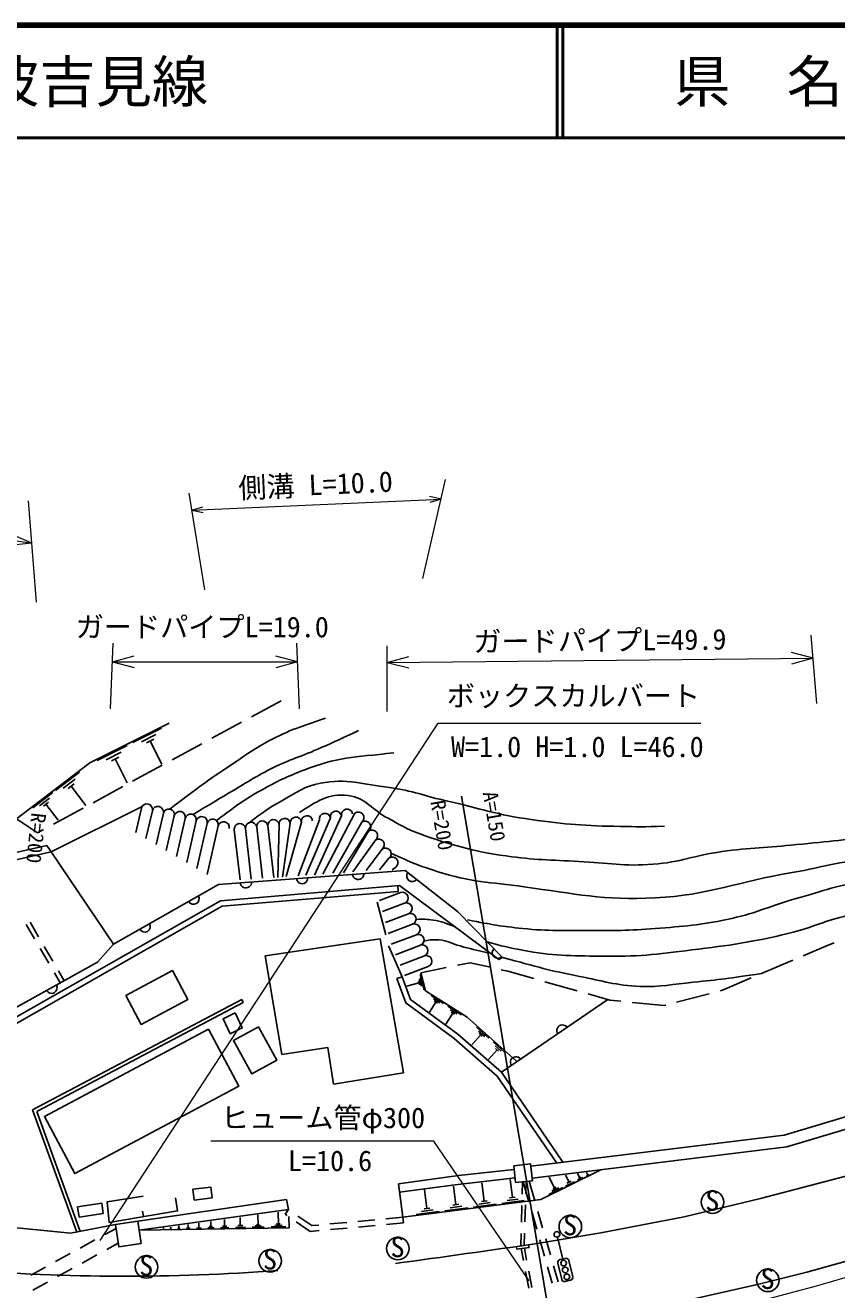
# Model space of a CAD drawing. Units: millimetres, scale not verified. Extents: x 40000 to 680000, y 20000 to 380000.
# Drawn here: x 250487 to 322568, y 267647 to 380000 of the extents above; entities that cross this region are included whole.
import ezdxf
from ezdxf.enums import TextEntityAlignment as Align

# ---------------------------------------------------------------- set-up
doc = ezdxf.new("R2010")
doc.units = ezdxf.units.MM
doc.header["$LTSCALE"] = 1000
doc.linetypes.add('CHAIN', pattern=[18.5, 12, -1.5, 3.5, -1.5])
for name, color, linetype, lineweight in [('M-BGD', 7, 'Continuous', 25), ('M-BMK', 2, 'CHAIN', 13), ('M-BMK-OTRS', 5, 'Continuous', 25), ('M-BMK-SRVR', 3, 'Continuous', 25), ('M-STR-HTXT', 7, 'Continuous', 13), ('M-STR-STRC', 7, 'Continuous', 25), ('M-STR-STRD', 7, 'Continuous', 25), ('M-TTL', 2, 'Continuous', 140), ('M-TTL-LINE', 7, 'Continuous', 50)]:
    doc.layers.add(name, color=color, linetype=linetype, lineweight=lineweight)
doc.layers.add('M-TTL-TXT', color=7, linetype='Continuous')
doc.styles.add('ＭＳ ゴシック', font='')
doc.styles.get('ＭＳ ゴシック').set_extended_font_data('MS Gothic')

msp = doc.modelspace()

# ---------------------------------------------------------------- linework, layer by layer
at = {"layer": 'M-BGD'}
for p, q in [((273207, 319979), (270570, 318549)), ((263259, 317997), (256209, 314450)), ((269691, 318072), (267054, 316642)), ((260031, 316261), (262594, 317551)), ((260800, 316327), (262082, 316972)), ((256878, 314675), (259536, 316012)), ((261250, 316232), (261891, 316555)), ((261570, 316393), (262602, 314343)), ((266174, 316166), (263537, 314736)), ((257676, 314743), (259005, 315412)), ((258142, 314645), (258807, 314979)), ((258474, 314812), (259545, 312685)), ((256209, 314450), (249696, 309483)), ((253169, 312006), (255301, 313632)), ((262658, 314259), (260021, 312829)), ((253865, 312199), (254931, 313012)), ((254294, 312189), (254827, 312596)), ((254560, 312393), (255861, 310687)), ((259142, 312353), (256504, 310923)), ((251152, 310467), (252942, 311833)), ((251736, 310629), (252631, 311312)), ((252096, 310621), (252544, 310962)), ((252320, 310792), (253413, 309359)), ((252791, 306553), (260867, 310583)), ((255625, 310446), (252988, 309016)), ((260801, 310427), (260306, 308282)), ((261775, 310202), (261209, 307749)), ((251576, 308251), (249696, 309483)), ((262750, 309977), (262113, 307217)), ((263724, 309752), (263016, 306684)), ((264699, 309527), (263920, 306152)), ((265673, 309302), (264823, 305619)), ((266647, 309077), (265726, 305087)), ((273030, 308977), (272929, 304281)), ((274024, 309092), (273336, 304305)), ((275017, 309206), (273674, 304374)), ((276610, 309389), (274734, 304424)), ((277592, 309574), (275411, 304480)), ((278575, 309760), (276190, 304497)), ((279774, 309987), (276920, 304563)), ((280377, 309189), (277809, 304663)), ((252109, 308540), (251576, 308251)), ((267622, 308852), (266630, 304554)), ((269056, 308521), (269569, 304060)), ((270050, 308635), (270567, 304135)), ((271043, 308749), (271565, 304210)), ((272037, 308863), (272563, 304284)), ((280980, 308391), (278756, 304696)), ((247553, 306023), (252396, 307116)), ((252396, 307116), (252791, 306553)), ((281583, 307594), (279592, 304785)), ((282186, 306796), (280771, 304894)), ((252791, 306553), (247126, 305290)), ((258319, 298342), (252791, 306553)), ((282789, 305998), (281946, 304942)), ((283391, 305200), (283069, 304956)), ((283739, 303557), (267829, 302216)), ((283575, 303543), (283617, 303045)), ((292561, 296991), (283739, 303557)), ((283824, 302928), (281958, 302226)), ((267829, 302216), (248031, 290943)), ((282507, 299181), (281739, 302081)), ((284176, 301992), (282215, 301255)), ((251319, 298816), (250564, 300113)), ((250912, 300299), (251665, 299002)), ((284528, 301056), (282473, 300283)), ((284880, 300120), (282730, 299311)), ((285233, 299184), (282987, 298340)), ((252576, 296655), (251822, 297952)), ((252167, 298137), (252921, 296840)), ((271802, 297307), (282013, 298832)), ((282013, 298832), (284071, 286906)), ((282783, 298140), (282763, 298214)), ((283956, 295462), (282783, 298140)), ((285585, 298248), (283372, 297416)), ((321804, 298259), (319581, 297311)), ((322348, 298469), (321804, 298259)), ((273264, 288561), (271802, 297307)), ((285937, 297312), (283774, 296499)), ((289994, 296707), (288869, 296477)), ((291799, 296296), (289994, 296707)), ((318661, 296919), (315901, 295742)), ((253592, 294910), (253079, 295791)), ((253423, 295975), (253932, 295098)), ((286289, 296376), (284176, 295582)), ((285552, 295667), (285914, 294306)), ((287889, 296276), (285617, 295811)), ((285617, 295811), (286043, 294213)), ((293343, 295945), (292775, 296074)), ((295669, 295287), (293343, 295945)), ((283956, 295462), (283487, 295289)), ((283956, 295462), (284705, 293439)), ((285461, 294914), (284372, 294623)), ((285416, 295084), (285506, 294744)), ((285506, 295290), (285688, 294610)), ((299518, 294198), (296631, 295015)), ((314981, 295350), (312410, 294254)), ((269856, 293177), (269716, 293442)), ((284705, 293439), (288910, 290357)), ((286043, 294213), (289734, 291875)), ((286544, 293777), (287649, 293077)), ((286750, 293491), (287303, 293142)), ((286818, 293294), (287095, 293119)), ((292785, 286964), (302238, 293429)), ((302416, 293379), (300480, 293926)), ((303399, 293281), (302416, 293379)), ((311245, 293949), (308343, 293188)), ((312410, 294254), (312212, 294202)), ((251508, 283475), (269856, 293177)), ((286957, 293206), (286397, 292322)), ((288470, 292218), (287858, 291251)), ((288019, 292842), (289227, 292077)), ((288245, 292530), (288849, 292148)), ((288319, 292314), (288621, 292122)), ((307234, 292897), (304394, 293181)), ((307375, 292934), (307234, 292897)), ((289734, 291875), (294126, 287954)), ((288910, 290357), (292785, 286964)), ((290930, 290280), (290149, 289405)), ((290578, 290987), (291672, 290011)), ((290754, 290633), (291301, 290145)), ((290793, 290402), (291066, 290158)), ((277354, 289161), (273264, 288561)), ((277852, 285925), (277354, 289161)), ((292399, 288974), (291628, 288110)), ((292052, 289671), (293131, 288708)), ((292225, 289323), (292765, 288841)), ((292264, 289094), (292534, 288853)), ((284071, 286906), (277852, 285925)), ((292785, 286964), (298252, 278971)), ((255361, 272825), (251508, 283475)), ((293997, 277582), (288682, 276978)), ((301680, 278329), (296294, 275650)), ((297503, 276671), (297011, 277660)), ((298791, 277203), (298474, 277840)), ((300027, 277618), (299554, 277383)), ((299743, 277595), (299555, 277973)), ((299861, 277654), (299625, 277537)), ((300586, 277897), (300354, 277781)), ((300470, 277839), (300355, 278071)), ((324506, 278027), (315786, 275739)), ((283635, 277050), (283732, 276366)), ((288682, 276978), (283739, 276310)), ((286171, 274873), (285962, 276510)), ((288731, 275204), (288520, 276856)), ((291261, 275521), (291053, 277147)), ((293755, 275832), (293551, 277430)), ((294668, 277239), (294637, 276138)), ((295228, 275444), (294710, 277243)), ((294959, 276176), (294994, 277272)), ((295754, 275544), (295250, 277297)), ((298244, 276731), (297007, 276116)), ((297873, 276701), (297255, 276394)), ((297657, 276748), (297348, 276594)), ((299269, 277241), (298472, 276845)), ((298990, 277302), (298592, 277103)), ((273700, 275666), (273861, 274767)), ((283732, 276366), (284024, 274082)), ((296294, 275650), (284024, 274082)), ((291795, 275382), (290778, 275252)), ((291515, 275553), (291007, 275488)), ((294805, 275560), (292807, 275305)), ((294280, 275696), (293281, 275569)), ((294005, 275864), (293506, 275800)), ((315786, 275739), (309016, 274127)), ((273861, 274767), (260597, 272932)), ((260976, 274142), (260893, 274635)), ((271169, 273427), (271154, 274292)), ((272968, 273501), (272950, 274541)), ((273577, 274355), (273861, 274767)), ((273739, 274243), (273577, 274355)), ((273873, 274758), (273861, 274767)), ((275932, 273340), (274697, 274191)), ((287246, 274595), (285200, 274333)), ((286709, 274734), (285686, 274603)), ((286427, 274906), (285915, 274841)), ((289816, 274923), (287752, 274659)), ((289274, 275063), (288241, 274932)), ((288989, 275237), (288473, 275171)), ((292329, 275244), (290296, 274984)), ((294608, 275139), (294565, 273639)), ((294878, 273678), (294926, 275177)), ((295918, 273041), (295504, 274483)), ((296444, 273142), (296030, 274583)), ((257548, 272551), (258549, 273099)), ((260597, 272932), (273941, 273157)), ((262795, 273069), (262732, 273068)), ((262764, 273068), (262763, 273131)), ((263474, 273080), (263334, 273078)), ((263404, 273079), (263402, 273219)), ((264247, 273093), (264018, 273089)), ((264133, 273091), (264129, 273320)), ((265126, 273108), (264797, 273102)), ((264962, 273105), (264956, 273435)), ((266127, 273125), (265684, 273117)), ((265905, 273121), (265898, 273565)), ((267266, 273144), (266692, 273135)), ((267120, 273257), (266834, 273252)), ((266977, 273254), (266969, 273713)), ((268561, 273166), (267840, 273154)), ((268379, 273307), (268018, 273301)), ((268198, 273304), (268188, 273882)), ((270036, 273191), (269146, 273176)), ((269810, 273365), (269365, 273358)), ((269588, 273362), (269576, 274074)), ((271713, 273219), (270632, 273201)), ((271441, 273323), (270900, 273314)), ((271304, 273429), (271034, 273424)), ((273622, 273252), (272322, 273230)), ((273295, 273376), (272645, 273365)), ((273131, 273503), (272806, 273498)), ((273941, 273157), (273892, 274138)), ((275798, 272825), (274562, 273676)), ((276555, 273397), (275932, 273340)), ((279045, 273625), (277551, 273488)), ((279091, 273127), (277597, 272990)), ((281534, 273854), (280041, 273717)), ((281580, 273356), (280086, 273219)), ((284024, 274082), (282530, 273945)), ((284070, 273584), (282576, 273447)), ((284070, 273584), (284024, 274082)), ((309016, 274127), (301608, 272687)), ((255356, 271348), (256671, 272070)), ((276601, 272899), (275798, 272825)), ((294537, 272640), (294505, 271539)), ((294810, 271583), (294845, 272678)), ((301608, 272687), (295967, 271748)), ((296609, 270638), (296195, 272080)), ((297135, 270739), (296721, 272181)), ((253164, 270146), (254479, 270867)), ((258748, 271778), (257731, 271218)), ((294122, 271485), (294157, 271243)), ((295237, 271397), (294157, 271243)), ((294731, 270241), (294527, 271296)), ((294820, 271338), (295019, 270286)), ((295202, 271639), (295237, 271397)), ((250972, 268944), (252288, 269665)), ((256855, 270736), (255541, 270013)), ((297300, 268236), (296886, 269677)), ((297826, 268336), (297412, 269778)), ((254664, 269531), (253350, 268809)), ((295207, 267786), (294922, 269259)), ((295205, 269304), (295484, 267830)), ((252474, 268327), (251160, 267604))]:
    msp.add_line(p, q, dxfattribs=at)
for points in [[(295530, 277573), (318130, 280350), (326976, 282993), (337814, 286807), (349579, 291349), (359799, 295602), (371327, 300706), (384635, 306964), (385015, 307183), (397203, 312929)], [(212735, 284924), (220633, 281296), (240575, 284216), (247396, 291470), (256909, 296751), (258319, 298342), (267665, 303667), (284239, 304908), (288894, 301245), (292869, 297181), (292561, 296991)], [(219864, 279730), (241110, 283044), (248341, 290544), (267981, 301727), (283617, 303045)], [(283487, 295289), (284288, 293125), (288597, 289966), (292408, 286630), (297693, 278902)], [(269716, 293442), (251137, 283618), (255063, 272767)], [(263821, 275820), (264020, 274656), (257933, 273629), (257759, 275447), (260945, 275960)]]:
    msp.add_lwpolyline(points, dxfattribs=at)
for points in [[(259406, 293804), (263552, 296002), (264921, 293421), (260775, 291223)], [(269120, 292236), (269756, 290907), (268689, 290396), (268053, 291724)], [(271193, 291018), (272839, 288054), (270616, 286820), (268970, 289784)], [(266750, 290802), (252180, 283043), (254884, 277966), (269454, 285726)], [(293889, 278669), (294038, 277176), (295530, 277325), (295381, 278818)], [(265377, 276570), (266960, 276766), (267079, 275809), (265496, 275612)], [(255117, 275017), (257274, 275349), (257416, 274427), (255259, 274095)], [(258497, 273439), (258796, 271461), (260773, 271760), (260475, 273737)]]:
    msp.add_lwpolyline(points, close=True, dxfattribs=at)
for centre, radius, start, end in [((261288, 310314), 500, 347.00253, 167.00253), ((262263, 310089), 500, 347.00253, 167.00253), ((263237, 309864), 500, 347.00253, 167.00253), ((264211, 309639), 500, 347.00253, 167.00253), ((278084, 309667), 500, 10.70995, 190.70995), ((279066, 309853), 500, 10.70995, 190.70995), ((265186, 309414), 500, 347.00253, 167.00253), ((266160, 309190), 500, 347.00253, 167.00253), ((267135, 308965), 500, 347.00253, 167.00253), ((268109, 308740), 500, 347.00253, 167.00253), ((269553, 308578), 500, 6.55194, 186.55194), ((270547, 308692), 500, 6.55194, 186.55194), ((271540, 308806), 500, 6.55194, 186.55194), ((272534, 308920), 500, 6.55194, 186.55194), ((273527, 309034), 500, 6.55194, 186.55194), ((274520, 309149), 500, 6.55194, 186.55194), ((275514, 309263), 500, 6.55194, 186.55194), ((277101, 309481), 500, 10.70995, 190.70995), ((280076, 309588), 500, 307.07539, 127.07539), ((280679, 308790), 500, 307.07539, 127.07539), ((281281, 307992), 500, 307.07539, 127.07539), ((281884, 307195), 500, 307.07539, 127.07539), ((282487, 306397), 500, 307.07539, 127.07539), ((283090, 305599), 500, 307.07539, 127.07539), ((280063, 304595), 500, 184.28302, 4.28302), ((284877, 304406), 500, 141.80141, 321.80141), ((270091, 303849), 500, 184.28302, 4.28302), ((275077, 304222), 500, 184.28302, 4.28302), ((265435, 302396), 500, 209.67446, 29.67446), ((284000, 302460), 500, 290.61448, 110.61448), ((284352, 301524), 500, 290.61448, 110.61448), ((261090, 299921), 500, 209.67446, 29.67446), ((284704, 300588), 500, 290.61448, 110.61448), ((285056, 299652), 500, 290.61448, 110.61448), ((285409, 298716), 500, 290.61448, 110.61448), ((285761, 297780), 500, 290.61448, 110.61448), ((292469, 297591), 500, 134.3668, 314.3668), ((286113, 296844), 500, 290.61448, 110.61448), ((252813, 294477), 500, 209.03443, 29.03443), ((298208, 290673), 500, 34.36734, 214.36734), ((294081, 287851), 500, 34.36734, 214.36734), ((-121396, 3184763), 2942761, 277.90572, 278.15358), ((259327, 453820), 184976, 265.50521, 274.21825)]:
    msp.add_arc(centre, radius, start, end, dxfattribs=at)
for points, knots in [([(370378, 320114), (370348, 320063), (370317, 320012), (370285, 319960), (369247, 318289), (368527, 317394), (367031, 316118), (365768, 315039), (364849, 314703), (363348, 313991), (361868, 313289), (360920, 313185), (359406, 312557), (356985, 311553), (355739, 310739), (353315, 309742), (351214, 308878), (349974, 308560), (347822, 307833), (345662, 307104), (344503, 306489), (342269, 306030), (340688, 305706), (339771, 305600), (338156, 305620), (336733, 305637), (335899, 305638), (334537, 306056), (332748, 306605), (332225, 308190), (330367, 308419), (328827, 308608), (327963, 308134), (326421, 307964), (323527, 307645), (321905, 307480), (319009, 307193), (316410, 306935), (314938, 306932), (312350, 306575), (309956, 306245), (308676, 305631), (306266, 305448), (303693, 305252), (302241, 305562), (299664, 305705), (297140, 305844), (295713, 305828), (293211, 306188), (290122, 306634), (288414, 307135), (285471, 308174), (284341, 308572), (283783, 308977), (282722, 309533), (281309, 310274), (280753, 311343), (279171, 311552), (277399, 311786), (276332, 311015), (274853, 310040)], [0, 0, 0, 0, 1, 1, 1, 2, 2, 2, 3, 3, 3, 4, 4, 4, 5, 5, 5, 6, 6, 6, 7, 7, 7, 8, 8, 8, 9, 9, 9, 10, 10, 10, 11, 11, 11, 12, 12, 12, 13, 13, 13, 14, 14, 14, 15, 15, 15, 16, 16, 16, 17, 17, 17, 18, 18, 18, 19, 19, 19, 20, 20, 20, 20]), ([(263317, 310359), (265908, 312287), (266593, 312832), (268782, 314288), (269936, 315056), (270558, 315529), (271765, 316210), (273753, 317331), (274621, 317553), (277168, 318431)], [0, 0, 0, 0, 1, 1, 1, 2, 2, 2, 3, 3, 3, 3]), ([(280100, 317330), (278505, 316583), (278085, 316391), (276783, 315814), (275042, 315042), (273993, 314770), (272289, 313918), (270780, 313163), (270002, 312613), (268547, 311757), (267312, 311031), (266922, 310797), (265398, 309879)], [0, 0, 0, 0, 1, 1, 1, 2, 2, 2, 3, 3, 3, 4, 4, 4, 4]), ([(267544, 309383), (269306, 310712), (269854, 311144), (271472, 312049), (272892, 312843), (273722, 313236), (275238, 313824), (278204, 314974), (279578, 314951), (283239, 315350)], [0, 0, 0, 0, 1, 1, 1, 2, 2, 2, 3, 3, 3, 3]), ([(282962, 306444), (284826, 305563), (285473, 305332), (287144, 304790), (290028, 303855), (291787, 303864), (294791, 303453), (299317, 302832), (301883, 302230), (306445, 302464), (311273, 302712), (313846, 303921), (318613, 304719), (321577, 305215), (323213, 305887), (326219, 305883), (328155, 305881), (329333, 306035), (331149, 305363), (332663, 304802), (333172, 303813), (334656, 303178), (336229, 302504), (337204, 302266), (338910, 302127), (341197, 301940), (342462, 302669), (344756, 302695), (347283, 302725), (348681, 302214), (351208, 302212), (353055, 302210), (354171, 301967), (355924, 302549), (357561, 303093), (358302, 303939), (359408, 305262), (360322, 306355), (360215, 307424), (361233, 308420), (362836, 309989), (364583, 309556), (366483, 310750), (367983, 311693), (368902, 312193), (370072, 313524), (370599, 314123), (370970, 314653), (371264, 315194)], [0, 0, 0, 0, 1, 1, 1, 2, 2, 2, 3, 3, 3, 4, 4, 4, 5, 5, 5, 6, 6, 6, 7, 7, 7, 8, 8, 8, 9, 9, 9, 10, 10, 10, 11, 11, 11, 12, 12, 12, 13, 13, 13, 14, 14, 14, 15, 15, 15, 16, 16, 16, 16]), ([(270335, 309116), (271643, 310100), (272065, 310409), (273265, 311088), (274552, 311816), (275257, 312381), (276710, 312656), (279064, 313101), (280454, 312565), (282830, 312261), (284895, 311997), (285990, 311508), (288020, 311048), (290904, 310395), (292486, 309841), (295412, 309423), (298488, 308985), (300236, 308866), (303343, 308811), (304873, 308784), (305400, 308771), (307261, 308828)], [0, 0, 0, 0, 1, 1, 1, 2, 2, 2, 3, 3, 3, 4, 4, 4, 5, 5, 5, 6, 6, 6, 7, 7, 7, 7]), ([(356030, 296657), (353369, 298146), (352363, 298835), (349744, 299402), (347916, 299798), (346828, 299598), (344979, 299878), (343315, 300130), (342422, 300578), (340741, 300658), (339681, 300708), (339080, 300353), (338029, 300495), (336213, 300741), (335432, 301696), (333725, 302360), (332218, 302946), (331415, 303439), (329830, 303759), (328075, 304114), (327030, 304099), (325248, 303920), (322738, 303667), (321400, 303077), (318970, 302400), (316719, 301772), (315531, 301152), (313251, 300641), (310800, 300092), (309382, 299983), (306879, 299769), (304468, 299562), (303107, 299558), (300686, 299560), (298342, 299562), (297019, 299506), (294687, 299745), (292751, 299943), (292059, 300060), (289765, 300510)], [0, 0, 0, 0, 1, 1, 1, 2, 2, 2, 3, 3, 3, 4, 4, 4, 5, 5, 5, 6, 6, 6, 7, 7, 7, 8, 8, 8, 9, 9, 9, 10, 10, 10, 11, 11, 11, 12, 12, 12, 13, 13, 13, 13]), ([(291432, 298583), (292906, 298151), (293381, 298062), (294649, 297814), (297325, 297291), (298884, 297334), (301610, 297281), (304775, 297220), (306555, 297442), (309696, 297834), (313094, 298259), (315010, 298506), (318336, 299321), (320269, 299795), (321276, 300332), (323206, 300819), (325582, 301419), (327012, 302086), (329423, 301651), (330226, 301506), (330598, 301457), (331442, 301121)], [0, 0, 0, 0, 1, 1, 1, 2, 2, 2, 3, 3, 3, 4, 4, 4, 5, 5, 5, 6, 6, 6, 7, 7, 7, 7]), ([(288670, 299887), (287813, 300226), (287510, 300372), (286722, 300485), (286153, 300566), (285917, 300576), (285251, 300555)], [0, 0, 0, 0, 1, 1, 1, 2, 2, 2, 2]), ([(291603, 297577), (290397, 297855), (290074, 297925), (289105, 298191), (288372, 298391), (287996, 298693), (287238, 298736), (286741, 298764), (286519, 298752), (285966, 298656)], [0, 0, 0, 0, 1, 1, 1, 2, 2, 2, 3, 3, 3, 3]), ([(315875, 295731), (312970, 295322), (312190, 295201), (309817, 294971), (307971, 294792), (306936, 294523), (305083, 294602), (302960, 294693), (301799, 295074), (299714, 295486), (297012, 296019), (296103, 296292), (292869, 297181)], [0, 0, 0, 0, 1, 1, 1, 2, 2, 2, 3, 3, 3, 4, 4, 4, 4])]:
    msp.add_open_spline(points, degree=3, knots=knots, dxfattribs=at)
at = {"layer": 'M-BMK'}
msp.add_lwpolyline([(323282, 268696), (320849, 268003), (318410, 267334), (315963, 266690), (313510, 266071), (311051, 265480), (308585, 264915), (306112, 264379), (303634, 263871), (301150, 263393), (298660, 262946), (297488, 262747)], dxfattribs=at)
at = {"layer": 'M-BMK-OTRS'}
for p, q in [((326650, 283996), (317913, 281387)), ((317913, 281387), (295401, 278621)), ((283635, 277050), (288977, 277806)), ((288977, 277806), (293921, 278343)), ((260475, 273737), (273700, 275666)), ((254505, 272658), (239062, 274251)), ((258497, 273439), (254505, 272658))]:
    msp.add_line(p, q, dxfattribs=at)
at = {"layer": 'M-BMK-SRVR'}
msp.add_line((297488, 262747), (289250, 311496), dxfattribs=at)
at = {"layer": 'M-STR-HTXT'}
for p, q in [((211453, 340357), (251070, 333969)), ((285812, 330846), (287810, 339638)), ((266432, 329847), (265033, 338439)), ((251494, 328739), (250765, 337737)), ((265281, 336918), (287416, 337902)), ((265281, 336918), (266268, 337225)), ((287416, 337902), (286405, 338120)), ((287416, 337902), (286429, 337595)), ((265281, 336918), (266291, 336699)), ((251070, 333969), (249081, 333766)), ((251070, 333969), (249246, 334788)), ((258060, 319255), (258303, 325091)), ((274840, 319255), (274596, 325091)), ((282621, 319012), (282621, 324848)), ((320800, 319741), (320314, 325821)), ((258235, 323443), (260167, 323959)), ((274665, 323433), (272734, 323951)), ((282621, 323389), (284548, 323926)), ((282621, 323389), (320479, 323762)), ((320479, 323762), (318542, 324261)), ((320479, 323762), (318552, 323226)), ((258235, 323443), (274665, 323433)), ((258235, 323443), (260166, 322924)), ((274665, 323433), (272733, 322916)), ((282621, 323389), (284558, 322891)), ((257127, 272028), (287166, 317991)), ((287166, 317991), (310485, 317991)), ((286783, 280851), (266960, 280851)), ((295242, 268445), (286783, 280851))]:
    msp.add_line(p, q, dxfattribs=at)
at = {"layer": 'M-STR-STRC'}
for p, q in [((298225, 270375), (297767, 272322)), ((297796, 270017), (298139, 268557)), ((298468, 270433), (297982, 270318)), ((299113, 268786), (298769, 270246)), ((298440, 268371), (298926, 268486))]:
    msp.add_line(p, q, dxfattribs=at)
for centre, radius in [((311536, 275430), 1000), ((298903, 273254), 1000), ((283581, 271303), 1000), ((297710, 272565), 250), ((272245, 270213), 1000), ((261251, 269668), 1000), ((298311, 270010), 250), ((298454, 269402), 250), ((298597, 268793), 250), ((316449, 268482), 1000)]:
    msp.add_circle(centre, radius, dxfattribs=at)
for centre, start, end in [((298039, 270075), 103.24052, 193.24052), ((298526, 270189), 13.24052, 103.24052), ((298383, 268615), 193.24052, 283.24052), ((298869, 268729), 283.24052, 13.24052)]:
    msp.add_arc(centre, 250, start, end, dxfattribs=at)
at = {"layer": 'M-STR-STRD'}
for p, q in [((326352, 270989), (319905, 269212)), ((319905, 269212), (315656, 268146)), ((315656, 268146), (308320, 266477))]:
    msp.add_line(p, q, dxfattribs=at)
at = {"layer": 'M-TTL'}
msp.add_line((680000, 380000), (40000, 380000), dxfattribs=at)
at = {"layer": 'M-TTL-LINE'}
for p, q in [((297750, 380000), (297750, 370000)), ((298250, 380000), (298250, 370000)), ((40000, 370000), (680000, 370000))]:
    msp.add_line(p, q, dxfattribs=at)

# ---------------------------------------------------------------- texts
at = {"layer": 'M-BMK-SRVR', "style": 'ＭＳ ゴシック'}
for s, rotation, p in [('A=150', 279.591, (290729, 311746)), ('R=200', 263.967, (250642, 310120))]:
    msp.add_text(s, height=1320, rotation=rotation, dxfattribs=at).set_placement(p, align=Align.BOTTOM_LEFT)
msp.add_text('R=200', height=1320, rotation=279.591, dxfattribs=at).set_placement((287771, 311246), align=Align.TOP_LEFT)
at = {"layer": 'M-STR-HTXT', "style": 'ＭＳ ゴシック'}
for s, rotation, p in [('側溝 L=10.0', 2.545, (276335, 337710)), ('ガードパイプL=19.0', 359.965, (266209, 325076)), ('ガードパイプL=49.9', 0.565, (301547, 323876))]:
    msp.add_text(s, height=1833, rotation=rotation, dxfattribs=at).set_placement(p, align=Align.BOTTOM_CENTER)
for s, p in [('ボックスカルバート', (299181, 320414)), ('W=1.0 H=1.0 L=46.0', (299529, 315892)), ('ヒューム管φ300', (276935, 282923)), (' L=10.6', (276935, 279105))]:
    msp.add_text(s, height=1833, dxfattribs=at).set_placement(p, align=Align.MIDDLE_CENTER)
at = {"layer": 'M-STR-STRC', "style": 'ＭＳ ゴシック'}
for p in [(310891, 274112), (298258, 271936), (282936, 269985), (271600, 268895), (260606, 268350), (315804, 267164)]:
    msp.add_text('S', height=1833, dxfattribs=at).set_placement(p, align=Align.BOTTOM_LEFT)
at = {"layer": 'M-TTL-TXT', "style": 'ＭＳ ゴシック'}
msp.add_text('一般県道西岐波吉見線', height=3666, dxfattribs=at).set_placement((216734, 375000), align=Align.MIDDLE_LEFT)
msp.add_text('県\u3000名', height=3666, dxfattribs=at).set_placement((315625, 375000), align=Align.MIDDLE_CENTER)

doc.saveas('drawing.dxf')
